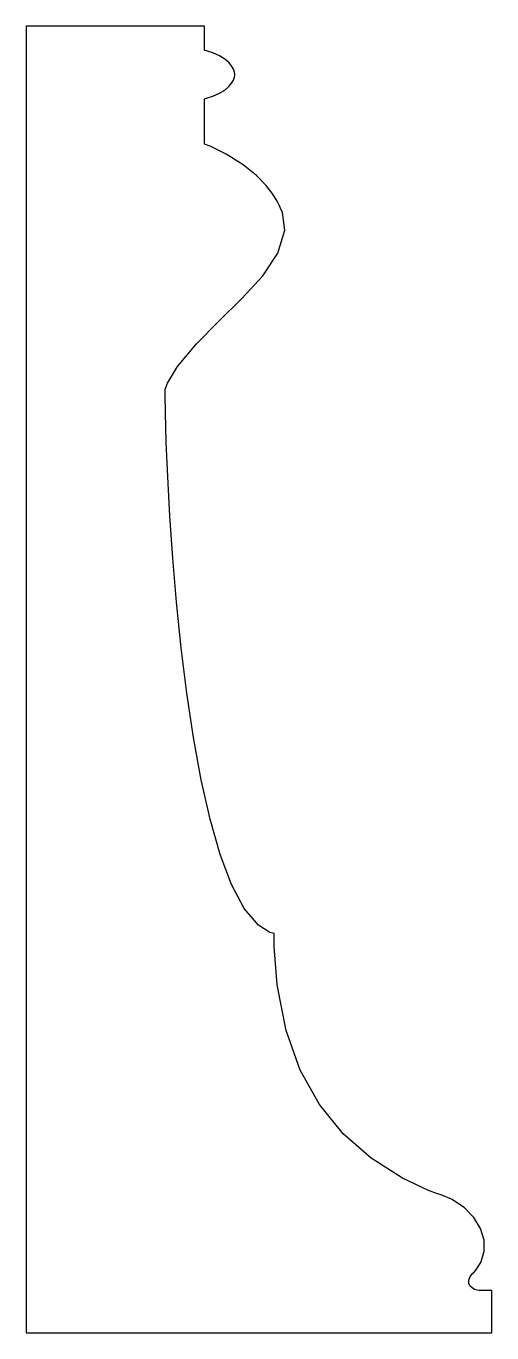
# Model space of a CAD drawing. Extents: x 0 to 82, y 0 to 229.
import ezdxf

# ---------------------------------------------------------------- set-up
doc = ezdxf.new("R2010")
doc.units = 0
doc.layers.get('0').update_dxf_attribs({"linetype": 'CONTINUOUS'})

msp = doc.modelspace()

# ---------------------------------------------------------------- linework, layer by layer
at = {"color": 0}
for p, q in [((0.268718, 228.865), (0.268718, 0.264583)), ((31.4895, 228.865), (0.268718, 228.865)), ((31.4895, 224.631), (31.4895, 228.865)), ((31.8547, 224.54), (31.4895, 224.631)), ((32.9324, 224.189), (31.8547, 224.54)), ((34.1023, 223.672), (32.9324, 224.189)), ((35.0242, 223.106), (34.1023, 223.672)), ((35.723, 222.515), (35.0242, 223.106)), ((36.2232, 221.923), (35.723, 222.515)), ((36.5495, 221.357), (36.2232, 221.923)), ((36.7273, 220.84), (36.5495, 221.357)), ((36.5495, 219.439), (36.7273, 219.956)), ((36.7813, 220.509), (36.7273, 220.84)), ((36.7273, 219.956), (36.7813, 220.288)), ((36.7813, 220.398), (36.7813, 220.509)), ((36.7813, 220.288), (36.7813, 220.398)), ((34.1023, 217.124), (35.0242, 217.69)), ((35.0242, 217.69), (35.723, 218.281)), ((35.723, 218.281), (36.2232, 218.873)), ((36.2232, 218.873), (36.5495, 219.439)), ((31.4895, 216.165), (31.8547, 216.257)), ((31.4895, 208.227), (31.4895, 216.165)), ((31.8547, 216.257), (32.9324, 216.607)), ((32.9324, 216.607), (34.1023, 217.124)), ((32.4501, 207.838), (31.4895, 208.227)), ((35.2475, 206.459), (32.4501, 207.838)), ((38.2446, 204.593), (35.2475, 206.459)), ((40.5585, 202.736), (38.2446, 204.593)), ((42.2712, 200.984), (40.5585, 202.736)), ((43.4619, 199.445), (42.2712, 200.984)), ((44.2143, 198.218), (43.4619, 199.445)), ((44.6056, 197.408), (44.2143, 198.218)), ((44.7188, 197.115), (44.6056, 197.408)), ((45.1556, 196.241), (44.7188, 197.115)), ((44.7188, 197.115), (44.7188, 197.115)), ((45.5249, 193.146), (45.1556, 196.241)), ((44.3301, 189.177), (45.5249, 193.146)), ((41.6581, 185.208), (44.3301, 189.177)), ((38.0379, 181.24), (41.6581, 185.208)), ((33.9948, 177.271), (38.0379, 181.24)), ((30.0591, 173.302), (33.9948, 177.271)), ((26.7546, 169.333), (30.0591, 173.302)), ((24.9769, 166.416), (26.7546, 169.333)), ((24.6104, 165.365), (24.9769, 166.416)), ((24.6104, 164.345), (24.6104, 165.365)), ((24.6545, 161.284), (24.6104, 164.345)), ((24.7992, 156.107), (24.6545, 161.284)), ((25.0527, 150.015), (24.7992, 156.107)), ((25.4289, 143.189), (25.0527, 150.015)), ((25.9374, 135.812), (25.4289, 143.189)), ((26.5906, 128.065), (25.9374, 135.812)), ((27.4009, 120.129), (26.5906, 128.065)), ((28.3807, 112.183), (27.4009, 120.129)), ((29.5383, 104.413), (28.3807, 112.183)), ((30.8887, 96.9973), (29.5383, 104.413)), ((32.4418, 90.1181), (30.8887, 96.9973)), ((34.2098, 83.9555), (32.4418, 90.1181)), ((36.2038, 78.6941), (34.2098, 83.9555)), ((38.4348, 74.512), (36.2038, 78.6941)), ((40.9166, 71.592), (38.4348, 74.512)), ((42.9274, 70.2924), (40.9166, 71.592)), ((43.6605, 70.1146), (42.9274, 70.2924)), ((43.6605, 67.8684), (43.6605, 70.1146)), ((44.1935, 61.1269), (43.6605, 67.8684)), ((45.744, 53.1813), (44.1935, 61.1269)), ((48.2367, 46.2276), (45.744, 53.1813)), ((51.598, 40.2167), (48.2367, 46.2276)), ((55.7526, 35.0986), (51.598, 40.2167)), ((60.6266, 30.824), (55.7526, 35.0986)), ((66.1458, 27.343), (60.6266, 30.824)), ((70.6755, 25.1919), (66.1458, 27.343)), ((72.2355, 24.6063), (70.6755, 25.1919)), ((72.8969, 24.4174), (72.2355, 24.6063)), ((74.8083, 23.581), (72.8969, 24.4174)), ((76.9482, 22.1589), (74.8083, 23.581)), ((78.6158, 20.4391), (76.9482, 22.1589)), ((79.7761, 18.5208), (78.6158, 20.4391)), ((80.3892, 16.5034), (79.7761, 18.5208)), ((80.421, 14.4859), (80.3892, 16.5034)), ((79.8311, 12.5677), (80.421, 14.4859)), ((78.9563, 11.2186), (79.8311, 12.5677)), ((77.7088, 9.45885), (77.9791, 10.1038)), ((77.7102, 8.91314), (77.7088, 9.45885)), ((77.9791, 10.1038), (78.4158, 10.6798)), ((78.4158, 10.6798), (78.5855, 10.8479)), ((78.5855, 10.8479), (78.9563, 11.2186)), ((77.924, 8.46667), (77.7102, 8.91314)), ((78.2849, 8.11939), (77.924, 8.46667)), ((78.7344, 7.87135), (78.2849, 8.11939)), ((79.2067, 7.72252), (78.7344, 7.87135)), ((79.5334, 7.67292), (79.2067, 7.72252)), ((79.6438, 7.67292), (79.5334, 7.67292)), ((81.7605, 7.67292), (79.6438, 7.67292)), ((81.7605, 0.264583), (81.7605, 7.67292)), ((0.268718, 0.264583), (81.7605, 0.264583))]:
    msp.add_line(p, q, dxfattribs=at)

doc.saveas('drawing.dxf')
